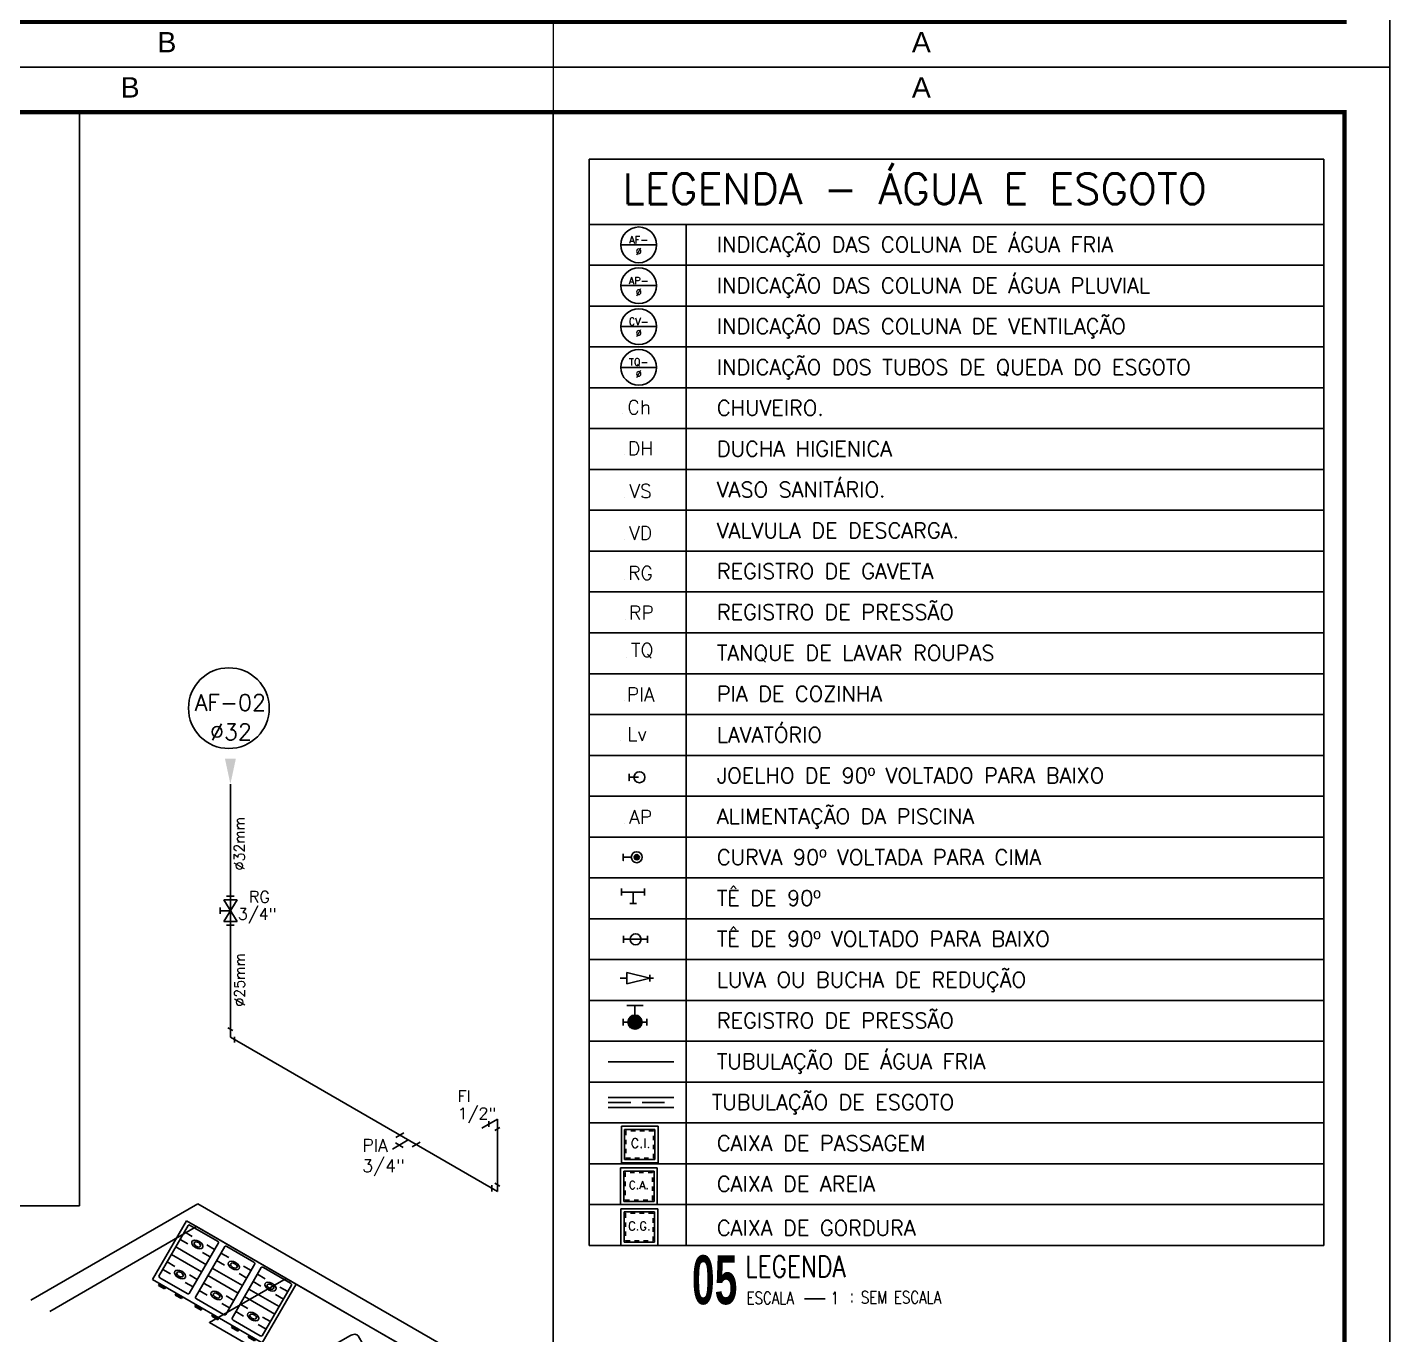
# Model space of a CAD drawing. Header units: millimetres. Extents: x 3923 to 4120, y 744 to 867.
# Drawn here: x 3976.99 to 4007.13, y 775.35 to 804.27 of the extents above; entities that cross this region are included whole.
import ezdxf
from ezdxf.enums import TextEntityAlignment as Align

# ---------------------------------------------------------------- set-up
doc = ezdxf.new("R2010")
doc.units = ezdxf.units.MM
for name, pattern in [('CONTINU', [0]), ('HIDDEN', [0.375, 0.25, -0.125]), ('HIDDENX2', [0.75, 0.5, -0.25])]:
    doc.linetypes.add(name, pattern=pattern)
for name, color, linetype in [('-HIDRO', 8, 'Continuous'), ('a-pem-m', 6, 'Continuous'), ('A-PEN-R', 1, 'Continuous'), ('A-PEN-Y', 2, 'Continuous'), ('AF', 5, 'Continuous'), ('CONEXAO_AG_FRIA', 2, 'Continuous'), ('CONEXÃO_HIDRÁULICA', 2, 'Continuous'), ('Diametro', 2, 'Continuous'), ('Eixo', 4, 'HIDDENX2'), ('HIDROGRAFIA', 4, 'Continuous'), ("LINHA - PROJETU'S", 1, 'Continuous'), ("PRANCHA - PROJETU'S", 7, 'Continuous'), ('Prumadas_L', 1, 'Continuous'), ('Prumadas_Q', 3, 'Continuous'), ('Prumadas_T', 2, 'Continuous'), ('TUBULAÇÃO_ESGOTO', 5, 'Continuous'), ('TUBULAÇÃO_HIDRÁULICA', 5, 'Continuous'), ('TXT_0', 7, 'Continuous'), ('TXT_1', 2, 'Continuous'), ('TXT_2', 6, 'Continuous')]:
    doc.layers.add(name, color=color, linetype=linetype)
doc.styles.add('ADITIVOCAD', font='ROMANS.shx')
doc.styles.add('ARIAL', font='arial.ttf', dxfattribs={"height": 2})
doc.styles.add('R80', font='simplex.shx', dxfattribs={"height": 12})
doc.styles.add('REG140', font='romans.shx', dxfattribs={"width": 0.8, "height": 0.35})
doc.styles.add('REG80', font='romans.shx', dxfattribs={"width": 0.8, "height": 0.2})
doc.styles.add('ROMANS', font='romans__.ttf', dxfattribs={"height": 0.1})
doc.styles.add('SANSSERIF2', font='sanssb__.ttf', dxfattribs={"width": 0.8})
doc.styles.get("Standard").update_dxf_attribs({"font": 'arial.ttf'})

# ---------------------------------------------------------------- blocks, each defined once
blk = doc.blocks.new('ADFSGASDFG')
at = {"layer": "PRANCHA - PROJETU'S", "color": 1}
for p, q in [((360.678, 107.346), (276.578, 107.346)), ((360.678, 47.946), (360.678, 107.346)), ((276.578, 47.946), (360.678, 47.946))]:
    blk.add_line(p, q, dxfattribs=at)
at = {"layer": "PRANCHA - PROJETU'S", "color": 4, "const_width": 0.1}
blk.add_lwpolyline([(279.078, 106.346), (359.678, 106.346), (359.678, 48.946), (279.078, 48.946)], close=True, dxfattribs=at)
blk = doc.blocks.new('CRBODADOSÇ')
at = {"layer": "PRANCHA - PROJETU'S", "color": 3}
blk.add_line((164.825, 196.917), (165.288, 196.917), dxfattribs=at)
at = {"layer": "PRANCHA - PROJETU'S", "color": 3, "style": 'REG80', "width": 0.8}
for s, p in [('ESCALA', (163.548, 196.799)), ('1', (165.407, 196.799)), (':', (165.829, 196.842))]:
    blk.add_text(s, height=0.27, dxfattribs=at).set_placement(p)
at = {"layer": "PRANCHA - PROJETU'S", "color": 2, "style": 'REG140', "width": 0.8}
for tag, p in [('PROJETO', (163.521, 198.067)), ('DESENHO', (163.516, 197.395))]:
    blk.add_attdef(tag, p, '', height=0.472, dxfattribs=at)
at = {"layer": "PRANCHA - PROJETU'S", "style": 'SANSSERIF2', "width": 0.6}
blk.add_attdef('00', text='', height=1.08, dxfattribs=at).set_placement((162.84, 196.795), align=Align.CENTER)
at = {"layer": "PRANCHA - PROJETU'S", "color": 3, "style": 'REG80', "width": 0.8}
blk.add_attdef('ESCALA', (166.075, 196.813), '', height=0.27, dxfattribs=at)
blk = doc.blocks.new('Adh_Afn')
blk.add_line((-0.25, 0), (0.25, 0))
blk.add_circle((0, 0), 0.25)
at = {"flags": 8}
for tag, p in [('$AF', (0, 0.07)), ('$DIAM', (0, -0.091))]:
    blk.add_attdef(tag, text='', height=0.1, dxfattribs=at).set_placement(p, align=Align.MIDDLE)
blk = doc.blocks.new('ADH_HIUTILIZ1')
blk.add_line((0.12, 0), (0.12, 0))
at = {"flags": 8}
blk.add_attdef('$N', text='', height=0.09, dxfattribs=at).set_placement((0.2262, 0.0422), align=Align.MIDDLE)
blk = doc.blocks.new('Adh_cx_j90b')
blk.add_lwpolyline([(-0.068, 0.0225), (-0.068, -0.0225), (-0.068, 0), (-0.0056, 0)])
blk.add_circle((0, 0), 0.0359)
blk = doc.blocks.new('Adh_cx_c90c')
h = blk.add_hatch()
h.set_pattern_fill('_U', color=256, scale=0.002, angle=45, style=0, double=1, pattern_type=0)
h.set_pattern_definition([(45, (-6.0733674, -5.0413484), (-0.00141421356, 0.00141421356), []), (135, (-6.0733674, -5.0413484), (-0.00141421356, -0.00141421356), [])])
h.paths.add_polyline_path([(-0.017, 0, 1), (0.017, 0, 1)])
blk.add_lwpolyline([(-0.088, 0.0225), (-0.088, -0.0225), (-0.088, 0), (-0.0359, 0)])
for radius in [0.0359, 0.017]:
    blk.add_circle((0, 0), radius)
blk = doc.blocks.new('Adh_cx_te90')
for p, q in [((-0.075, -0.0225), (-0.075, 0.0225)), ((0.075, 0), (-0.075, 0)), ((0, -0.075), (0, 0)), ((0.075, 0), (0.075, 0.0225)), ((0.075, 0.0225), (0.075, -0.0225)), ((-0.0225, -0.075), (0.0225, -0.075))]:
    blk.add_line(p, q)
blk = doc.blocks.new('Adh_cx_te90b')
for p, q in [((-0.078, 0.0225), (-0.078, -0.0225)), ((-0.078, 0), (0.078, 0)), ((0.078, -0.0225), (0.078, 0.0225))]:
    blk.add_line(p, q)
blk.add_circle((0, 0), 0.0359)
blk = doc.blocks.new('Adh_cx_lvr')
for p, q in [((0, 0), (-0.15, 0.0375)), ((-0.15, 0.0375), (-0.15, -0.0375)), ((-0.15, -0.0375), (0, 0)), ((0, 0.0225), (0, -0.0225)), ((-0.195, 0), (-0.15, 0)), ((0.0225, 0), (0, 0))]:
    blk.add_line(p, q)
blk = doc.blocks.new('Adh_acs_rg')
h = blk.add_hatch()
h.set_pattern_fill('_U', color=256, scale=0.002, angle=45, style=0, double=1)
h.set_pattern_definition([(45, (-7.4131718, -5.1711377), (-0.00141421356, 0.00141421356), []), (135, (-7.4131718, -5.1711377), (-0.00141421356, -0.00141421356), [])])
h.paths.add_polyline_path([(-0.046, 0, 1), (0.046, 0, 1)])
for p, q in [((0.0525, 0.1082), (-0.0525, 0.1082)), ((0, 0.046), (0, 0.1082)), ((-0.078, 0.0225), (-0.078, -0.0225)), ((0.078, -0.0225), (0.078, 0.0225)), ((-0.078, 0), (-0.046, 0)), ((0.046, 0), (0.078, 0))]:
    blk.add_line(p, q)
blk.add_circle((0, 0), 0.046)
blk = doc.blocks.new('Adhs_RefTbl')
at = {"color": 0, "linetype": 'ByBlock', "ltscale": 0.5}
blk.add_line((-0.321, 0), (0.321, 0), dxfattribs=at)
blk = doc.blocks.new('inp_cx')
for p, q in [((40, 40), (-40, 40)), ((-40, 40), (-40, -40)), ((40, -40), (40, 40)), ((-40, -40), (40, -40))]:
    blk.add_line(p, q)
at = {"color": 1, "linetype": 'Continuous', "ltscale": 0.5}
for p, q in [((33, 33), (-33, 33)), ((-33, 33), (-33, -33)), ((33, -33), (33, 33)), ((-33, -33), (33, -33))]:
    blk.add_line(p, q, dxfattribs=at)
at = {"color": 1, "linetype": 'HIDDEN', "ltscale": 0.5}
for p, q in [((30, 30), (-30, 30)), ((-30, 30), (-30, -30)), ((30, -30), (30, 30)), ((-30, -30), (30, -30))]:
    blk.add_line(p, q, dxfattribs=at)
at = {"style": 'R80'}
blk.add_text('C.I.', height=20.59, dxfattribs=at).set_placement((-19.6, -7.5))
blk = doc.blocks.new('_cxgordu')
for p, q in [((40, 40), (-40, 40)), ((-40, 40), (-40, -40)), ((40, -40), (40, 40)), ((-40, -40), (40, -40))]:
    blk.add_line(p, q)
at = {"color": 1, "linetype": 'Continuous', "ltscale": 0.5}
for p, q in [((33, 33), (-33, 33)), ((-33, 33), (-33, -33)), ((33, -33), (33, 33)), ((-33, -33), (33, -33))]:
    blk.add_line(p, q, dxfattribs=at)
at = {"color": 1, "linetype": 'HIDDEN', "ltscale": 0.5}
for p, q in [((30, 30), (-30, 30)), ((-30, 30), (-30, -30)), ((30, -30), (30, 30)), ((-30, -30), (30, -30))]:
    blk.add_line(p, q, dxfattribs=at)
at = {"style": 'R80'}
blk.add_text('C.G.', height=18.48, dxfattribs=at).set_placement((-24.3, -6.9))
blk = doc.blocks.new('_cxareia')
for p, q in [((40, 40), (-40, 40)), ((-40, 40), (-40, -40)), ((40, -40), (40, 40)), ((-40, -40), (40, -40))]:
    blk.add_line(p, q)
at = {"color": 1, "linetype": 'Continuous', "ltscale": 0.5}
for p, q in [((33, 33), (-33, 33)), ((-33, 33), (-33, -33)), ((33, -33), (33, 33)), ((-33, -33), (33, -33))]:
    blk.add_line(p, q, dxfattribs=at)
at = {"color": 1, "linetype": 'HIDDEN', "ltscale": 0.5}
for p, q in [((30, 30), (-30, 30)), ((-30, 30), (-30, -30)), ((30, -30), (30, 30)), ((-30, -30), (30, -30))]:
    blk.add_line(p, q, dxfattribs=at)
at = {"style": 'R80'}
blk.add_text('C.A.', height=17.28, dxfattribs=at).set_placement((-22, -6.1))
blk = doc.blocks.new('*U848', base_point=(2541.5, 289.3))
for p, q in [((2535.8, 298.7), (2547.3, 280)), ((2535.8, 280), (2547.3, 298.7)), ((2547.3, 298.7), (2535.8, 298.7)), ((2538.2, 302), (2544.9, 302)), ((2541.5, 289.3), (2532.6, 289.3)), ((2547.3, 280), (2535.8, 280)), ((2538.2, 276.7), (2544.9, 276.7))]:
    blk.add_line(p, q)
at = {"linetype": 'Continuous'}
blk.add_line((2532.6, 286.6), (2532.6, 292.1), dxfattribs=at)
blk = doc.blocks.new('Fogão03_6')
at = {"layer": 'a-pem-m', "color": 8}
for p, q in [((-0.35, -0.65), (-0.35, 0)), ((-0.35, 0), (0.35, 0)), ((-0.35, 0), (0.35, 0)), ((-0.35, -0.65), (-0.35, 0)), ((-0.33, -0.59), (-0.33, -0.03)), ((-0.33, -0.59), (-0.33, -0.03)), ((-0.32, -0.02), (-0.1467, -0.02)), ((-0.32, -0.02), (-0.1467, -0.02)), ((-0.1367, -0.59), (-0.1367, -0.03)), ((-0.1367, -0.59), (-0.1367, -0.03)), ((-0.0967, -0.59), (-0.0967, -0.03)), ((-0.0967, -0.59), (-0.0967, -0.03)), ((-0.0867, -0.02), (0.0867, -0.02)), ((-0.0867, -0.02), (0.0867, -0.02)), ((0.0967, -0.59), (0.0967, -0.03)), ((0.0967, -0.59), (0.0967, -0.03)), ((0.1367, -0.59), (0.1367, -0.03)), ((0.1367, -0.59), (0.1367, -0.03)), ((0.1467, -0.02), (0.32, -0.02)), ((0.1467, -0.02), (0.32, -0.02)), ((0.33, -0.59), (0.33, -0.03)), ((0.33, -0.59), (0.33, -0.03)), ((0.35, -0.65), (0.35, 0)), ((0.35, -0.65), (0.35, 0)), ((-0.33, -0.1029), (-0.28, -0.1029)), ((-0.33, -0.1029), (-0.28, -0.1029)), ((-0.1867, -0.1029), (-0.1367, -0.1029)), ((-0.1867, -0.1029), (-0.1367, -0.1029)), ((-0.0967, -0.1029), (-0.0467, -0.1029)), ((-0.0967, -0.1029), (-0.0467, -0.1029)), ((0.0467, -0.1029), (0.0967, -0.1029)), ((0.0467, -0.1029), (0.0967, -0.1029)), ((0.1367, -0.1029), (0.1867, -0.1029)), ((0.1367, -0.1029), (0.1867, -0.1029)), ((0.28, -0.1029), (0.33, -0.1029)), ((0.28, -0.1029), (0.33, -0.1029)), ((-0.33, -0.1857), (-0.28, -0.1857)), ((-0.33, -0.1857), (-0.28, -0.1857)), ((-0.1867, -0.1857), (-0.1367, -0.1857)), ((-0.1867, -0.1857), (-0.1367, -0.1857)), ((-0.0967, -0.1857), (-0.0467, -0.1857)), ((-0.0967, -0.1857), (-0.0467, -0.1857)), ((0.0467, -0.1857), (0.0967, -0.1857)), ((0.0467, -0.1857), (0.0967, -0.1857)), ((0.1367, -0.1857), (0.1867, -0.1857)), ((0.1367, -0.1857), (0.1867, -0.1857)), ((0.28, -0.1857), (0.33, -0.1857)), ((0.28, -0.1857), (0.33, -0.1857)), ((-0.33, -0.2686), (-0.1367, -0.2686)), ((-0.33, -0.2686), (-0.1367, -0.2686)), ((-0.0967, -0.2686), (0.0967, -0.2686)), ((-0.0967, -0.2686), (0.0967, -0.2686)), ((0.1367, -0.2686), (0.33, -0.2686)), ((0.1367, -0.2686), (0.33, -0.2686)), ((-0.33, -0.3514), (-0.1367, -0.3514)), ((-0.33, -0.3514), (-0.1367, -0.3514)), ((-0.0967, -0.3514), (0.0967, -0.3514)), ((-0.0967, -0.3514), (0.0967, -0.3514)), ((0.1367, -0.3514), (0.33, -0.3514)), ((0.1367, -0.3514), (0.33, -0.3514)), ((-0.33, -0.4343), (-0.28, -0.4343)), ((-0.33, -0.4343), (-0.28, -0.4343)), ((-0.1867, -0.4343), (-0.1367, -0.4343)), ((-0.1867, -0.4343), (-0.1367, -0.4343)), ((-0.0967, -0.4343), (-0.0467, -0.4343)), ((-0.0967, -0.4343), (-0.0467, -0.4343)), ((0.0467, -0.4343), (0.0967, -0.4343)), ((0.0467, -0.4343), (0.0967, -0.4343)), ((0.1367, -0.4343), (0.1867, -0.4343)), ((0.1367, -0.4343), (0.1867, -0.4343)), ((0.28, -0.4343), (0.33, -0.4343)), ((0.28, -0.4343), (0.33, -0.4343)), ((-0.33, -0.5171), (-0.28, -0.5171)), ((-0.33, -0.5171), (-0.28, -0.5171)), ((-0.1867, -0.5171), (-0.1367, -0.5171)), ((-0.1867, -0.5171), (-0.1367, -0.5171)), ((-0.0967, -0.5171), (-0.0467, -0.5171)), ((-0.0967, -0.5171), (-0.0467, -0.5171)), ((0.0467, -0.5171), (0.0967, -0.5171)), ((0.0467, -0.5171), (0.0967, -0.5171)), ((0.1367, -0.5171), (0.1867, -0.5171)), ((0.1367, -0.5171), (0.1867, -0.5171)), ((0.28, -0.5171), (0.33, -0.5171)), ((0.28, -0.5171), (0.33, -0.5171)), ((-0.32, -0.6), (-0.1467, -0.6)), ((-0.32, -0.6), (-0.1467, -0.6)), ((-0.0867, -0.6), (0.0867, -0.6)), ((-0.0867, -0.6), (0.0867, -0.6)), ((0.1467, -0.6), (0.32, -0.6)), ((0.1467, -0.6), (0.32, -0.6)), ((-0.35, -0.65), (0.35, -0.65)), ((-0.35, -0.65), (0.35, -0.65)), ((-0.3068, -0.65), (-0.3068, -0.67)), ((-0.3068, -0.65), (-0.3068, -0.67)), ((-0.2669, -0.66), (-0.3068, -0.66)), ((-0.2669, -0.66), (-0.3068, -0.66)), ((-0.2669, -0.67), (-0.3068, -0.67)), ((-0.2669, -0.67), (-0.3068, -0.67)), ((-0.2669, -0.65), (-0.2669, -0.67)), ((-0.2669, -0.65), (-0.2669, -0.67)), ((-0.1998, -0.65), (-0.1998, -0.67)), ((-0.1998, -0.65), (-0.1998, -0.67)), ((-0.1599, -0.66), (-0.1998, -0.66)), ((-0.1599, -0.66), (-0.1998, -0.66)), ((-0.1599, -0.67), (-0.1998, -0.67)), ((-0.1599, -0.67), (-0.1998, -0.67)), ((-0.1599, -0.65), (-0.1599, -0.67)), ((-0.1599, -0.65), (-0.1599, -0.67)), ((-0.0734, -0.65), (-0.0734, -0.67)), ((-0.0734, -0.65), (-0.0734, -0.67)), ((-0.0335, -0.66), (-0.0734, -0.66)), ((-0.0335, -0.66), (-0.0734, -0.66)), ((-0.0335, -0.67), (-0.0734, -0.67)), ((-0.0335, -0.67), (-0.0734, -0.67)), ((-0.0335, -0.65), (-0.0335, -0.67)), ((-0.0335, -0.65), (-0.0335, -0.67)), ((0.0335, -0.65), (0.0335, -0.67)), ((0.0335, -0.65), (0.0335, -0.67)), ((0.0734, -0.66), (0.0335, -0.66)), ((0.0734, -0.66), (0.0335, -0.66)), ((0.0734, -0.67), (0.0335, -0.67)), ((0.0734, -0.67), (0.0335, -0.67)), ((0.0734, -0.65), (0.0734, -0.67)), ((0.0734, -0.65), (0.0734, -0.67)), ((0.1599, -0.65), (0.1599, -0.67)), ((0.1599, -0.65), (0.1599, -0.67)), ((0.1998, -0.66), (0.1599, -0.66)), ((0.1998, -0.66), (0.1599, -0.66)), ((0.1998, -0.67), (0.1599, -0.67)), ((0.1998, -0.67), (0.1599, -0.67)), ((0.1998, -0.65), (0.1998, -0.67)), ((0.1998, -0.65), (0.1998, -0.67)), ((0.2669, -0.65), (0.2669, -0.67)), ((0.2669, -0.65), (0.2669, -0.67)), ((0.3067, -0.66), (0.2669, -0.66)), ((0.3067, -0.66), (0.2669, -0.66)), ((0.3067, -0.67), (0.2669, -0.67)), ((0.3067, -0.67), (0.2669, -0.67)), ((0.3067, -0.65), (0.3067, -0.67)), ((0.3067, -0.65), (0.3067, -0.67))]:
    blk.add_line(p, q, dxfattribs=at)
for centre, radius in [((-0.2333, -0.1443), 0.0341), ((-0.2333, -0.1443), 0.0341), ((-0.2333, -0.1443), 0.02), ((-0.2333, -0.1443), 0.02), ((0, -0.1443), 0.0341), ((0, -0.1443), 0.0341), ((0, -0.1443), 0.02), ((0, -0.1443), 0.02), ((0.2333, -0.1443), 0.0341), ((0.2333, -0.1443), 0.0341), ((0.2333, -0.1443), 0.02), ((0.2333, -0.1443), 0.02), ((-0.2333, -0.4757), 0.0341), ((-0.2333, -0.4757), 0.0341), ((0, -0.4757), 0.0341), ((0, -0.4757), 0.0341), ((0.2333, -0.4757), 0.0341), ((0.2333, -0.4757), 0.0341), ((-0.2333, -0.4757), 0.02), ((-0.2333, -0.4757), 0.02), ((0, -0.4757), 0.02), ((0, -0.4757), 0.02), ((0.2333, -0.4757), 0.02), ((0.2333, -0.4757), 0.02)]:
    blk.add_circle(centre, radius, dxfattribs=at)
for centre, start, end in [((-0.32, -0.03), 89.99946, 179.99964), ((-0.32, -0.03), 89.99946, 179.99964), ((-0.1467, -0.03), 359.99964, 89.99946), ((-0.1467, -0.03), 359.99964, 89.99946), ((-0.0867, -0.03), 89.99946, 179.99964), ((-0.0867, -0.03), 89.99946, 179.99964), ((0.0867, -0.03), 359.99964, 89.99946), ((0.0867, -0.03), 359.99964, 89.99946), ((0.1467, -0.03), 89.99946, 179.99964), ((0.1467, -0.03), 89.99946, 179.99964), ((0.32, -0.03), 359.99964, 89.99946), ((0.32, -0.03), 359.99964, 89.99946), ((-0.32, -0.59), 179.99964, 269.99946), ((-0.32, -0.59), 179.99964, 269.99946), ((-0.1467, -0.59), 269.99946, 359.99964), ((-0.1467, -0.59), 269.99946, 359.99964), ((-0.0867, -0.59), 179.99964, 269.99946), ((-0.0867, -0.59), 179.99964, 269.99946), ((0.0867, -0.59), 269.99946, 359.99964), ((0.0867, -0.59), 269.99946, 359.99964), ((0.1467, -0.59), 179.99964, 269.99946), ((0.1467, -0.59), 179.99964, 269.99946), ((0.32, -0.59), 269.99946, 359.99964), ((0.32, -0.59), 269.99946, 359.99964)]:
    blk.add_arc(centre, 0.01, start, end, dxfattribs=at)
blk = doc.blocks.new('Cuba coz')
at = {"color": 8}
blk.add_line((7.5, -4.5), (7.5, -2.41), dxfattribs=at)
for points in [[(13.41, -6.5), (13.41, -20, 0.414214), (17.41, -24), (44.41, -24, 0.414214), (48.41, -20), (48.41, 20, 0.414214), (44.41, 24), (17.41, 24, 0.414214), (13.41, 20), (13.41, 0.74)], [(6.7, 1.75), (6, 1.75, 0.546464), (4.41, -0.73, -0.10784), (4.5, -1.15), (4.5, -5.5)], [(11.72, 2.5), (7.96, 2.5, 0.133256), (7.32, 2.33, 0.106756), (6.71, 1.77, 0.082828), (6.34, 0.99, 0.071352), (6.19, 0, 0.071352), (6.34, -0.99, 0.082828), (6.71, -1.77, 0.106756), (7.32, -2.33, 0.133256), (7.96, -2.5), (11.72, -2.5)], [(4.41, -0.73, 0.293273), (6, -1.75), (6.7, -1.75)], [(13.41, -1), (13.41, -4.5, 0.414214)]]:
    blk.add_lwpolyline(points, format="xyb", dxfattribs=at)
for points in [[(11.72, -2.5, 0.133256), (12.36, -2.33, 0.106756), (12.97, -1.77, 0.082828), (13.35, -0.99, 0.071352), (13.49, 0, 0.071352), (13.35, 0.99, 0.082828), (12.97, 1.77, 0.106756), (12.36, 2.33, 0.133256), (11.72, 2.5, 0.133256), (11.08, 2.33, 0.106756), (10.47, 1.77, 0.082828), (10.1, 0.99, 0.071352), (9.95, 0, 0.071352), (10.1, -0.99, 0.082828), (10.47, -1.77, 0.106756), (11.08, -2.33, 0.133256)], [(12.47, 0.75, 0.133256), (12.28, 0.7, 0.106756), (12.1, 0.53, 0.082828), (11.98, 0.3, 0.071352), (11.94, 0, 0.071352), (11.98, -0.3, 0.082828), (12.1, -0.53, 0.106756), (12.28, -0.7, 0.133256), (12.47, -0.75, 0.133256), (12.66, -0.7, 0.106756), (12.85, -0.53, 0.082828), (12.96, -0.3, 0.071352), (13, 0, 0.071352), (12.96, 0.3, 0.082828), (12.85, 0.53, 0.106756), (12.66, 0.7, 0.133256)], [(6, -6.5), (23, -6.5, 1), (23, -4.5), (6, -4.5, 1)]]:
    blk.add_lwpolyline(points, format="xyb", close=True, dxfattribs=at)
for radius in [3, 1.75]:
    blk.add_circle((30.91, 0), radius, dxfattribs=at)
for centre, radius, start, end in [((6, 0), 3.5, 45.58469, 244.62307), ((6, -5.5), 1.5, 41.81031, 318.18969), ((6, 0), 3.5, 295.37693, 314.41531), ((23, -5.5), 1.25, 233.1301, 126.8699)]:
    blk.add_arc(centre, radius, start, end, dxfattribs=at)
blk = doc.blocks.new('cozinha')
at = {"layer": '-HIDRO', "linetype": 'Continuous'}
for p, q in [((-1.3625, 0.3774), (-0.4377, 1.3021)), ((1.4361, -0.5717), (-0.4377, 1.3021)), ((-1.2564, 0.2713), (-0.4448, 1.0829)), ((1.323, -0.6849), (-0.4448, 1.0829)), ((0.2623, -1.5334), (1.2169, -0.5788)), ((1.323, -0.6849), (1.4361, -0.5717)), ((1.323, -0.6849), (1.429, -0.7909)), ((0.4744, -1.7455), (1.429, -0.7909)), ((0.2623, -1.5334), (0.4744, -1.7455))]:
    blk.add_line(p, q, dxfattribs=at)
at = {"layer": '-HIDRO', "linetype": 'CONTINU'}
blk.add_lwpolyline([(0.7901, -1.0005), (-0.3741, 0.1637), (0.0502, 0.5879), (1.2169, -0.5788)], close=True, dxfattribs=at)
at = {"layer": '-HIDRO', "linetype": 'Continuous', "rotation": 315}
blk.add_blockref('Fogão03_6', (-0.1973, 0.8354), dxfattribs=at)
at = {"layer": '-HIDRO', "xscale": -0.01000000000021828, "yscale": 0.01000000000021828, "zscale": 0.01, "rotation": 45}
blk.add_blockref('Cuba coz', (0.6219, -0.0193, -6.3346), dxfattribs=at)
at = {"layer": 'Diametro', "style": 'ROMANS'}
blk.add_text('DETALHE 02', height=0.1, rotation=315.15393, dxfattribs=at).set_placement((0.0378, -0.4747), align=Align.CENTER)

msp = doc.modelspace()

# ---------------------------------------------------------------- linework, layer by layer
at = {"layer": 'A-PEN-R'}
for p, q in [((3978.149, 802.386), (3978.149, 778.194)), ((3988.629, 774.728), (3988.629, 802.386)), ((3947.838, 778.194), (3978.149, 778.194))]:
    msp.add_line(p, q, dxfattribs=at)
at = {"layer": 'A-PEN-Y'}
for p, q in [((3985.323, 779.81), (3985.149, 779.71)), ((3985.137, 779.59), (3985.311, 779.49)), ((3985.683, 779.602), (3985.51, 779.502)), ((3987.272, 778.651), (3987.272, 778.518)), ((3987.334, 778.701), (3987.449, 778.634))]:
    msp.add_line(p, q, dxfattribs=at)
at = {"layer": 'AF'}
for p, q in [((3981.486, 781.925), (3981.486, 787.525)), ((3981.486, 781.925), (3987.392, 778.516)), ((3987.392, 780.116), (3987.045, 779.916)), ((3987.392, 778.516), (3987.392, 780.116)), ((3985.42, 779.654), (3985.074, 779.454))]:
    msp.add_line(p, q, dxfattribs=at)
at = {"layer": 'CONEXÃO_HIDRÁULICA'}
for p, q in [((3981.543, 782.073), (3981.43, 782.138)), ((3981.578, 781.807), (3981.578, 781.937)), ((3987.204, 779.944), (3987.204, 780.073)), ((3987.336, 779.867), (3987.448, 779.932))]:
    msp.add_line(p, q, dxfattribs=at)
at = {"layer": 'Eixo'}
msp.add_line((3989.841, 780.483), (3991.291, 780.482), dxfattribs=at)
at = {"layer": "LINHA - PROJETU'S", "color": 1, "const_width": 0.03}
for points in [[(4006.129, 814.474), (3988.629, 814.474), (3988.629, 803.386)], [(3988.629, 803.386), (3988.629, 802.386)]]:
    msp.add_lwpolyline(points, dxfattribs=at)
at = {"layer": "PRANCHA - PROJETU'S", "color": 1}
msp.add_lwpolyline([(4006.129, 780.136), (4006.129, 802.386), (3988.629, 802.386)], dxfattribs=at)
at = {"layer": 'Prumadas_L'}
msp.add_solid([(3981.486, 787.525), (3981.366, 788.088), (3981.607, 788.088)], dxfattribs=at)
at = {"layer": 'Prumadas_Q'}
msp.add_circle((3981.452, 789.205), 0.893, dxfattribs=at)
at = {"layer": 'TUBULAÇÃO_ESGOTO'}
for p, q in [((3991.291, 780.595), (3989.841, 780.596)), ((3991.291, 780.369), (3989.841, 780.37))]:
    msp.add_line(p, q, dxfattribs=at)
at = {"layer": 'TXT_1'}
for p, q in [((3989.423, 777.321), (3989.423, 801.35)), ((3989.423, 801.35), (4005.67, 801.35)), ((3989.423, 777.321), (3989.423, 801.35)), ((4005.67, 777.321), (4005.67, 801.35)), ((3989.423, 799.905), (4005.67, 799.905)), ((3991.569, 777.321), (3991.569, 799.905)), ((3989.423, 799.001), (4005.67, 799.001)), ((3989.423, 798.098), (4005.67, 798.098)), ((3989.423, 797.195), (4005.67, 797.195)), ((3989.423, 796.291), (4005.67, 796.291)), ((3989.423, 795.388), (4005.67, 795.388)), ((3989.423, 794.485), (4005.67, 794.485)), ((3989.423, 793.581), (4005.67, 793.581)), ((3989.423, 792.678), (4005.67, 792.678)), ((3989.423, 791.775), (4005.67, 791.775)), ((3989.423, 790.871), (4005.67, 790.871)), ((3989.423, 789.968), (4005.67, 789.968)), ((3989.423, 789.064), (4005.67, 789.064)), ((3989.423, 788.161), (4005.67, 788.161)), ((3989.423, 787.258), (4005.67, 787.258)), ((3989.423, 786.354), (4005.67, 786.354)), ((3989.423, 786.354), (4005.67, 786.354)), ((3989.423, 785.451), (4005.67, 785.451)), ((3989.423, 784.548), (4005.67, 784.548)), ((3989.423, 783.644), (4005.67, 783.644)), ((3989.423, 782.741), (4005.67, 782.741)), ((3989.423, 781.838), (4005.67, 781.838)), ((3989.423, 781.838), (4005.67, 781.838)), ((3989.423, 780.934), (4005.67, 780.934)), ((3989.423, 780.031), (4005.67, 780.031)), ((3989.423, 779.128), (4005.67, 779.128)), ((3989.423, 778.224), (4005.67, 778.224)), ((3989.423, 777.321), (4005.67, 777.321))]:
    msp.add_line(p, q, dxfattribs=at)

# ---------------------------------------------------------------- block references
at = {"layer": 'AF', "xscale": 4, "yscale": 2.3094, "zscale": 4}
msp.add_blockref('cozinha', (3982.519, 775.236), dxfattribs=at)
at = {"layer": 'CONEXAO_AG_FRIA', "xscale": 0.02560000000084983, "yscale": 0.02559999999994034, "zscale": 2.56}
msp.add_blockref('*U848', (3981.486, 784.725), dxfattribs=at)
at = {"layer": 'HIDROGRAFIA', "xscale": 0.01016275671760874, "yscale": 0.01016275671658174, "zscale": 0.01016275671656531}
for name, p in [('inp_cx', (3990.54, 779.554)), ('_cxareia', (3990.521, 778.631)), ('_cxgordu', (3990.531, 777.727))]:
    msp.add_blockref(name, p, dxfattribs=at)
at = {"layer": "PRANCHA - PROJETU'S", "color": 1}
for p in [(3646.451, 755.44), (3646.451, 696.04)]:
    msp.add_blockref('ADFSGASDFG', p, dxfattribs=at)
at = {"layer": "PRANCHA - PROJETU'S"}
msp.add_blockref('CRBODADOSÇ', (3829.357, 579.226), dxfattribs=at).add_auto_attribs({'ESCALA': 'SEM ESCALA', 'DESENHO': 'LEGENDA', '00': '05'})
at = {"layer": 'TUBULAÇÃO_HIDRÁULICA', "xscale": 2.258390381458958, "yscale": 2.258390381458958, "zscale": 2.258390381458958}
msp.add_blockref('Adhs_RefTbl', (3990.566, 781.386), dxfattribs=at)
at = {"layer": 'TXT_1'}
ref = msp.add_blockref('Adh_Afn', (3990.518, 799.453), dxfattribs=dict(at, xscale=1.58087326702086, yscale=1.58087326702086, zscale=1.58087326702127))
ref.add_attrib('$AF', 'AF-', dxfattribs={"layer": '0', "height": 0.1581, "style": 'ADITIVOCAD', "flags": 8}).set_placement((3990.518, 799.564), align=Align.MIDDLE)
ref.add_attrib('$DIAM', '%%C', dxfattribs={"layer": '0', "height": 0.1581, "style": 'ADITIVOCAD', "flags": 8}).set_placement((3990.518, 799.309), align=Align.MIDDLE)
ref = msp.add_blockref('Adh_Afn', (3990.518, 798.55), dxfattribs=dict(at, xscale=1.58087326702086, yscale=1.58087326702086, zscale=1.58087326702127))
ref.add_attrib('$AF', 'AP-', dxfattribs={"layer": '0', "height": 0.1581, "style": 'ADITIVOCAD', "flags": 8}).set_placement((3990.518, 798.661), align=Align.MIDDLE)
ref.add_attrib('$DIAM', '%%C', dxfattribs={"layer": '0', "height": 0.1581, "style": 'ADITIVOCAD', "flags": 8}).set_placement((3990.518, 798.406), align=Align.MIDDLE)
ref = msp.add_blockref('Adh_Afn', (3990.518, 797.646), dxfattribs=dict(at, xscale=1.58087326702086, yscale=1.58087326702086, zscale=1.58087326702127))
ref.add_attrib('$AF', 'CV-', dxfattribs={"layer": '0', "height": 0.1581, "style": 'ADITIVOCAD', "flags": 8}).set_placement((3990.518, 797.757), align=Align.MIDDLE)
ref.add_attrib('$DIAM', '%%C', dxfattribs={"layer": '0', "height": 0.1581, "style": 'ADITIVOCAD', "flags": 8}).set_placement((3990.518, 797.503), align=Align.MIDDLE)
ref = msp.add_blockref('Adh_Afn', (3990.518, 796.743), dxfattribs=dict(at, xscale=1.58087326702086, yscale=1.58087326702086, zscale=1.58087326702127))
ref.add_attrib('$AF', 'TQ-', dxfattribs={"layer": '0', "height": 0.1581, "style": 'ADITIVOCAD', "flags": 8}).set_placement((3990.518, 796.854), align=Align.MIDDLE)
ref.add_attrib('$DIAM', '%%C', dxfattribs={"layer": '0', "height": 0.1581, "style": 'ADITIVOCAD', "flags": 8}).set_placement((3990.518, 796.599), align=Align.MIDDLE)
ref = msp.add_blockref('ADH_HIUTILIZ1', (3989.761, 795.718), dxfattribs=dict(at, xscale=3.387585572188437, yscale=3.387585572188437, zscale=3.387585572188437))
ref.add_attrib('$N', 'Ch', dxfattribs={"layer": '0', "height": 0.3049, "style": 'ADITIVOCAD', "flags": 8}).set_placement((3990.527, 795.861), align=Align.MIDDLE)
ref = msp.add_blockref('ADH_HIUTILIZ1', (3989.791, 794.808), dxfattribs=dict(at, xscale=3.387585572188437, yscale=3.387585572188437, zscale=3.387585572188437))
ref.add_attrib('$N', 'DH', dxfattribs={"layer": '0', "height": 0.3049, "style": 'ADITIVOCAD', "flags": 8}).set_placement((3990.558, 794.951), align=Align.MIDDLE)
ref = msp.add_blockref('ADH_HIUTILIZ1', (3989.791, 793.866), dxfattribs=dict(at, xscale=3.387585572188437, yscale=3.387585572188437, zscale=3.387585572188437))
ref.add_attrib('$N', 'VS', dxfattribs={"layer": '0', "height": 0.3049, "style": 'ADITIVOCAD', "flags": 8}).set_placement((3990.558, 794.009), align=Align.MIDDLE)
ref = msp.add_blockref('ADH_HIUTILIZ1', (3989.791, 792.936), dxfattribs=dict(at, xscale=3.387585572188437, yscale=3.387585572188437, zscale=3.387585572188437))
ref.add_attrib('$N', 'VD', dxfattribs={"layer": '0', "height": 0.3049, "style": 'ADITIVOCAD', "flags": 8}).set_placement((3990.558, 793.079), align=Align.MIDDLE)
ref = msp.add_blockref('ADH_HIUTILIZ1', (3989.791, 792.052), dxfattribs=dict(at, xscale=3.387585572188437, yscale=3.387585572188437, zscale=3.387585572188437))
ref.add_attrib('$N', 'RG', dxfattribs={"layer": '0', "height": 0.3049, "style": 'ADITIVOCAD', "flags": 8}).set_placement((3990.558, 792.195), align=Align.MIDDLE)
ref = msp.add_blockref('ADH_HIUTILIZ1', (3989.808, 791.172), dxfattribs=dict(at, xscale=3.387585572188437, yscale=3.387585572188437, zscale=3.387585572188437))
ref.add_attrib('$N', 'RP', dxfattribs={"layer": '0', "height": 0.3049, "style": 'ADITIVOCAD', "flags": 8}).set_placement((3990.575, 791.315), align=Align.MIDDLE)
ref = msp.add_blockref('ADH_HIUTILIZ1', (3989.83, 790.334), dxfattribs=dict(at, xscale=3.387585572188437, yscale=3.387585572188437, zscale=3.387585572188437))
ref.add_attrib('$N', 'TQ', dxfattribs={"layer": '0', "height": 0.3049, "style": 'ADITIVOCAD', "flags": 8}).set_placement((3990.596, 790.477), align=Align.MIDDLE)
ref = msp.add_blockref('ADH_HIUTILIZ1', (3989.791, 789.365), dxfattribs=dict(at, xscale=3.387585572188437, yscale=3.387585572188437, zscale=3.387585572188437))
ref.add_attrib('$N', 'PIA', dxfattribs={"layer": '0', "height": 0.3049, "style": 'ADITIVOCAD', "flags": 8}).set_placement((3990.558, 789.508), align=Align.MIDDLE)
ref = msp.add_blockref('ADH_HIUTILIZ1', (3989.714, 788.492), dxfattribs=dict(at, xscale=3.387585572188437, yscale=3.387585572188437, zscale=3.387585572188437))
ref.add_attrib('$N', 'Lv', dxfattribs={"layer": '0', "height": 0.3049, "style": 'ADITIVOCAD', "flags": 8}).set_placement((3990.48, 788.635), align=Align.MIDDLE)
at = {"layer": 'TXT_1', "xscale": 3.387585572188437, "yscale": 3.387585572188437, "zscale": 3.387585572188437}
for name, p in [('Adh_cx_j90b', (3990.534, 787.677)), ('Adh_cx_c90c', (3990.474, 785.909)), ('Adh_cx_te90', (3990.394, 785.137)), ('Adh_cx_te90b', (3990.448, 784.092)), ('Adh_cx_lvr', (3990.765, 783.232)), ('Adh_acs_rg', (3990.435, 782.26))]:
    msp.add_blockref(name, p, dxfattribs=at)
at = {"layer": 'TXT_1'}
ref = msp.add_blockref('ADH_HIUTILIZ1', (3989.791, 786.655), dxfattribs=dict(at, xscale=3.387585572188437, yscale=3.387585572188437, zscale=3.387585572188437))
ref.add_attrib('$N', 'AP', dxfattribs={"layer": '0', "height": 0.3049, "style": 'ADITIVOCAD', "flags": 8}).set_placement((3990.558, 786.798), align=Align.MIDDLE)

# ---------------------------------------------------------------- texts
at = {"layer": 'CONEXAO_AG_FRIA', "style": 'ROMANS'}
for s, height, p in [('RG', 0.256, (3981.898, 784.903)), ('3/4"', 0.256, (3981.652, 784.525)), ('FI', 0.256, (3986.512, 780.495)), ('1/2"', 0.256, (3986.512, 780.111)), ('PIA', 0.28, (3984.403, 779.395)), ('3/4"', 0.28, (3984.403, 778.945))]:
    msp.add_text(s, height=height, dxfattribs=at).set_placement(p)
at = {"layer": 'Diametro', "style": 'ROMANS'}
for s, p in [('%%C32mm', (3981.8, 786.209)), ('%%C25mm', (3981.804, 783.196))]:
    msp.add_text(s, height=0.2304, rotation=90, dxfattribs=at).set_placement(p, align=Align.CENTER)
at = {"layer": "PRANCHA - PROJETU'S", "color": 50, "linetype": 'Continuous', "style": 'ARIAL'}
for s, p in [('B', (3980.082, 803.936)), ('A', (3996.769, 803.936)), ('B', (3979.269, 802.936)), ('A', (3996.769, 802.936))]:
    msp.add_text(s, height=0.45, dxfattribs=at).set_placement(p, align=Align.MIDDLE)
at = {"layer": 'Prumadas_T', "style": 'ROMANS'}
for s, p in [('AF-02', (3981.486, 789.149)), ('%%C32', (3981.498, 788.5))]:
    msp.add_text(s, height=0.36, dxfattribs=at).set_placement(p, align=Align.CENTER)
at = {"layer": 'TXT_0', "style": 'ADITIVOCAD'}
for s, height, p in [('INDICAÇÃO DAS COLUNA DE ÁGUA FRIA', 0.33876, (3992.246, 799.29)), ('INDICAÇÃO DAS COLUNA DE ÁGUA PLUVIAL', 0.33876, (3992.246, 798.386)), ('INDICAÇÃO DAS COLUNA DE VENTILAÇÃO', 0.33876, (3992.246, 797.483)), ('INDICAÇÃO D0S TUBOS DE QUEDA DO ESGOTO', 0.33876, (3992.246, 796.58)), ('CHUVEIRO.', 0.3388, (3992.246, 795.676)), ('DUCHA HIGIENICA', 0.33876, (3992.246, 794.773)), ('VASO SANITÁRIO.', 0.33876, (3992.246, 793.87)), ('VALVULA DE DESCARGA.', 0.33876, (3992.246, 792.966)), ('REGISTRO DE GAVETA', 0.33876, (3992.246, 792.063)), ('REGISTRO DE PRESSÃO', 0.33876, (3992.246, 791.16)), ('TANQUE DE LAVAR ROUPAS', 0.33876, (3992.246, 790.256)), ('PIA DE COZINHA', 0.33876, (3992.246, 789.353)), ('LAVATÓRIO', 0.3388, (3992.246, 788.449)), ('JOELHO DE 90º VOLTADO PARA BAIXO', 0.33876, (3992.246, 787.546)), ('ALIMENTAÇÃO DA PISCINA', 0.33876, (3992.246, 786.643)), ('CURVA 90º VOLTADA PARA CIMA', 0.33876, (3992.246, 785.739)), ('TÊ DE 90º', 0.3388, (3992.246, 784.836)), ('TÊ DE 90º VOLTADO PARA BAIXO', 0.33876, (3992.246, 783.933)), ('LUVA OU BUCHA DE REDUÇÃO', 0.33876, (3992.246, 783.029)), ('REGISTRO DE PRESSÃO', 0.33876, (3992.246, 782.126)), ('TUBULAÇÃO DE ÁGUA FRIA', 0.33876, (3992.246, 781.223)), ('TUBULAÇÃO DE ESGOTO', 0.33876, (3992.135, 780.319)), ('CAIXA DE PASSAGEM', 0.33876, (3992.246, 779.416)), ('CAIXA DE AREIA', 0.33876, (3992.246, 778.513)), ('CAIXA DE GORDURA', 0.33876, (3992.246, 777.538))]:
    msp.add_text(s, height=height, dxfattribs=at).set_placement(p)
at = {"layer": 'TXT_2', "style": 'ADITIVOCAD'}
msp.add_text('LEGENDA - ÁGUA E ESGOTO', height=0.67752, dxfattribs=at).set_placement((3990.161, 800.356))

doc.saveas('drawing.dxf')
